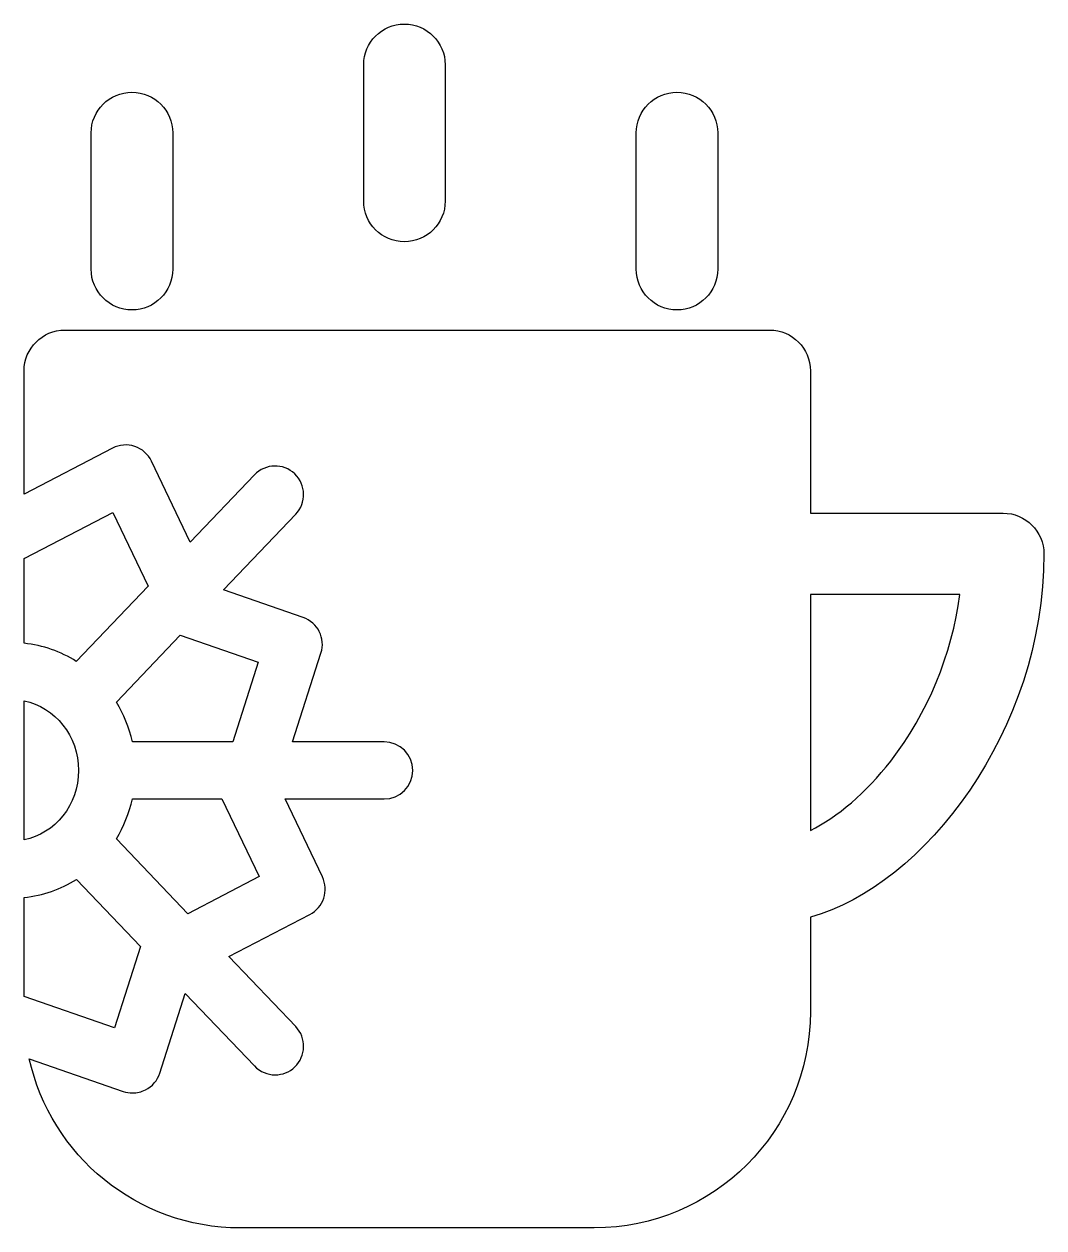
# Model space of a CAD drawing. Header units: centimetres. Extents: x -9.1 to 9.1, y -10.8 to 10.8.
import ezdxf

# ---------------------------------------------------------------- set-up
doc = ezdxf.new("R2010")
doc.units = ezdxf.units.CM
doc.header["$MEASUREMENT"] = 0
doc.layers.add('Layer 1', color=7, linetype='Continuous')

msp = doc.modelspace()

# ---------------------------------------------------------------- linework, layer by layer
at = {"layer": 'Layer 1'}
for points, knots in [([(-2.32314, 6.89012), (-1.91955, 6.89012), (-1.59228, 7.21739), (-1.59228, 7.62098), (-1.59228, 7.62098), (-1.59228, 7.62098), (-1.59228, 10.06421), (-1.59228, 10.06421), (-1.59228, 10.06421), (-1.59228, 10.46773), (-1.91955, 10.795), (-2.32314, 10.795), (-2.32314, 10.795), (-2.72673, 10.795), (-3.054, 10.46773), (-3.054, 10.06414), (-3.054, 10.06414), (-3.054, 10.06414), (-3.054, 7.62091), (-3.054, 7.62091), (-3.054, 7.62091), (-3.054, 7.21731), (-2.72674, 6.89012), (-2.32314, 6.89012)], [0, 0, 0, 0, 0.14285714, 0.14285714, 0.14285714, 0.14285714, 0.28571429, 0.28571429, 0.28571429, 0.28571429, 0.42857143, 0.42857143, 0.42857143, 0.42857143, 0.57142857, 0.57142857, 0.57142857, 0.57142857, 0.71428571, 0.71428571, 0.71428571, 0.71428571, 1, 1, 1, 1]), ([(-7.20939, 5.66865), (-6.8058, 5.66865), (-6.47853, 5.99592), (-6.47853, 6.39951), (-6.47853, 6.39951), (-6.47853, 6.39951), (-6.47853, 8.84274), (-6.47853, 8.84274), (-6.47853, 8.84274), (-6.47853, 9.24633), (-6.8058, 9.5736), (-7.20939, 9.5736), (-7.20939, 9.5736), (-7.61298, 9.5736), (-7.94025, 9.24633), (-7.94025, 8.84274), (-7.94025, 8.84274), (-7.94025, 8.84274), (-7.94025, 6.39951), (-7.94025, 6.39951), (-7.94025, 6.39951), (-7.94025, 5.99591), (-7.61306, 5.66865), (-7.20939, 5.66865)], [0, 0, 0, 0, 0.14285714, 0.14285714, 0.14285714, 0.14285714, 0.28571429, 0.28571429, 0.28571429, 0.28571429, 0.42857143, 0.42857143, 0.42857143, 0.42857143, 0.57142857, 0.57142857, 0.57142857, 0.57142857, 0.71428571, 0.71428571, 0.71428571, 0.71428571, 1, 1, 1, 1]), ([(2.5631, 5.66865), (2.96669, 5.66865), (3.29396, 5.99592), (3.29396, 6.39951), (3.29396, 6.39951), (3.29396, 6.39951), (3.29396, 8.84274), (3.29396, 8.84274), (3.29396, 8.84274), (3.29396, 9.24633), (2.96669, 9.5736), (2.5631, 9.5736), (2.5631, 9.5736), (2.15951, 9.5736), (1.83224, 9.24633), (1.83224, 8.84274), (1.83224, 8.84274), (1.83224, 8.84274), (1.83224, 6.39951), (1.83224, 6.39951), (1.83224, 6.39951), (1.83224, 5.99591), (2.15951, 5.66865), (2.5631, 5.66865)], [0, 0, 0, 0, 0.14285714, 0.14285714, 0.14285714, 0.14285714, 0.28571429, 0.28571429, 0.28571429, 0.28571429, 0.42857143, 0.42857143, 0.42857143, 0.42857143, 0.57142857, 0.57142857, 0.57142857, 0.57142857, 0.71428571, 0.71428571, 0.71428571, 0.71428571, 1, 1, 1, 1]), ([(4.95574, 2.0211), (4.95574, 2.0211), (4.95574, 4.57621), (4.95574, 4.57621), (4.95574, 4.57621), (4.95574, 4.9798), (4.62847, 5.30707), (4.22488, 5.30707), (4.22488, 5.30707), (4.22488, 5.30707), (-8.41189, 5.30707), (-8.41189, 5.30707), (-8.41189, 5.30707), (-8.81548, 5.30707), (-9.14275, 4.9798), (-9.14275, 4.57621), (-9.14275, 4.57621), (-9.14275, 4.57621), (-9.14275, 2.3632), (-9.14275, 2.3632), (-9.14275, 2.3632), (-9.14275, 2.3632), (-7.55694, 3.18951), (-7.55694, 3.18951), (-7.55694, 3.18951), (-7.43402, 3.25363), (-7.29045, 3.26504), (-7.1588, 3.22113), (-7.1588, 3.22113), (-7.0273, 3.1773), (-6.9192, 3.08199), (-6.85923, 2.95703), (-6.85923, 2.95703), (-6.85923, 2.95703), (-6.16304, 1.50527), (-6.16304, 1.50527), (-6.16304, 1.50527), (-6.16304, 1.50527), (-5.01186, 2.71111), (-5.01186, 2.71111), (-5.01186, 2.71111), (-4.81682, 2.9156), (-4.49297, 2.92294), (-4.28849, 2.7279), (-4.28849, 2.7279), (-4.08415, 2.53279), (-4.07666, 2.20894), (-4.2717, 2.00453), (-4.2717, 2.00453), (-4.2717, 2.00453), (-5.56565, 0.64916), (-5.56565, 0.64916), (-5.56565, 0.64916), (-5.56565, 0.64916), (-4.13875, 0.15324), (-4.13875, 0.15324), (-4.13875, 0.15324), (-3.87662, 0.06208), (-3.73486, -0.2215), (-3.81933, -0.48581), (-3.81933, -0.48581), (-3.81933, -0.48581), (-4.3284, -2.07802), (-4.3284, -2.07802), (-4.3284, -2.07802), (-4.3284, -2.07802), (-2.68574, -2.07802), (-2.68574, -2.07802), (-2.68574, -2.07802), (-2.40318, -2.07802), (-2.17412, -2.30708), (-2.17412, -2.58964), (-2.17412, -2.58964), (-2.17412, -2.8722), (-2.40318, -3.10126), (-2.68574, -3.10126), (-2.68574, -3.10126), (-2.68574, -3.10126), (-4.4644, -3.10125), (-4.4644, -3.10125), (-4.4644, -3.10125), (-4.4644, -3.10125), (-3.79402, -4.49871), (-3.79402, -4.49871), (-3.79402, -4.49871), (-3.67466, -4.74754), (-3.7741, -5.04609), (-4.01886, -5.1736), (-4.01886, -5.1736), (-4.01886, -5.1736), (-5.46932, -5.92969), (-5.46932, -5.92969), (-5.46932, -5.92969), (-5.46932, -5.92969), (-4.27169, -7.18424), (-4.27169, -7.18424), (-4.27169, -7.18424), (-4.07665, -7.38858), (-4.08414, -7.71236), (-4.28855, -7.90754), (-4.28855, -7.90754), (-4.38763, -8.00211), (-4.5147, -8.04907), (-4.6417, -8.04907), (-4.6417, -8.04907), (-4.77662, -8.04907), (-4.91125, -7.99608), (-5.01186, -7.89067), (-5.01186, -7.89067), (-5.01186, -7.89067), (-6.25289, -6.59062), (-6.25289, -6.59062), (-6.25289, -6.59062), (-6.25289, -6.59062), (-6.70933, -8.0181), (-6.70933, -8.0181), (-6.70933, -8.0181), (-6.75135, -8.14946), (-6.84461, -8.25828), (-6.96797, -8.31992), (-6.96797, -8.31992), (-7.03972, -8.35576), (-7.11808, -8.37386), (-7.19666, -8.37386), (-7.19666, -8.37386), (-7.25336, -8.37386), (-7.31006, -8.36441), (-7.36465, -8.34551), (-7.36465, -8.34551), (-7.36465, -8.34551), (-9.0502, -7.7596), (-9.0502, -7.7596), (-9.0502, -7.7596), (-8.66566, -9.49378), (-7.11663, -10.795), (-5.26847, -10.795), (-5.26847, -10.795), (-5.26847, -10.795), (1.08124, -10.795), (1.08124, -10.795), (1.08124, -10.795), (3.21763, -10.795), (4.95566, -9.05697), (4.95566, -6.92065), (4.95566, -6.92065), (4.95566, -6.92065), (4.95566, -5.22166), (4.95566, -5.22166), (4.95566, -5.22166), (6.99144, -4.65937), (9.14267, -1.88633), (9.14267, 1.29285), (9.14267, 1.29285), (9.14267, 1.69644), (8.8154, 2.02371), (8.41181, 2.02371), (8.41181, 2.02371), (8.41181, 2.02371), (4.9556, 2.02372), (4.9556, 2.02372), (4.9556, 2.02372), (4.9556, 2.02372), (4.9556, 2.0211), (4.9556, 2.0211), (4.9556, 2.0211), (4.9556, 2.0211), (4.95574, 2.0211), (4.95574, 2.0211)], [0, 0, 0, 0, 0.02325581, 0.02325581, 0.02325581, 0.02325581, 0.04651163, 0.04651163, 0.04651163, 0.04651163, 0.06976744, 0.06976744, 0.06976744, 0.06976744, 0.09302326, 0.09302326, 0.09302326, 0.09302326, 0.11627907, 0.11627907, 0.11627907, 0.11627907, 0.13953488, 0.13953488, 0.13953488, 0.13953488, 0.1627907, 0.1627907, 0.1627907, 0.1627907, 0.18604651, 0.18604651, 0.18604651, 0.18604651, 0.20930233, 0.20930233, 0.20930233, 0.20930233, 0.23255814, 0.23255814, 0.23255814, 0.23255814, 0.25581395, 0.25581395, 0.25581395, 0.25581395, 0.27906977, 0.27906977, 0.27906977, 0.27906977, 0.30232558, 0.30232558, 0.30232558, 0.30232558, 0.3255814, 0.3255814, 0.3255814, 0.3255814, 0.34883721, 0.34883721, 0.34883721, 0.34883721, 0.37209302, 0.37209302, 0.37209302, 0.37209302, 0.39534884, 0.39534884, 0.39534884, 0.39534884, 0.41860465, 0.41860465, 0.41860465, 0.41860465, 0.44186047, 0.44186047, 0.44186047, 0.44186047, 0.46511628, 0.46511628, 0.46511628, 0.46511628, 0.48837209, 0.48837209, 0.48837209, 0.48837209, 0.51162791, 0.51162791, 0.51162791, 0.51162791, 0.53488372, 0.53488372, 0.53488372, 0.53488372, 0.55813953, 0.55813953, 0.55813953, 0.55813953, 0.58139535, 0.58139535, 0.58139535, 0.58139535, 0.60465116, 0.60465116, 0.60465116, 0.60465116, 0.62790698, 0.62790698, 0.62790698, 0.62790698, 0.65116279, 0.65116279, 0.65116279, 0.65116279, 0.6744186, 0.6744186, 0.6744186, 0.6744186, 0.69767442, 0.69767442, 0.69767442, 0.69767442, 0.72093023, 0.72093023, 0.72093023, 0.72093023, 0.74418605, 0.74418605, 0.74418605, 0.74418605, 0.76744186, 0.76744186, 0.76744186, 0.76744186, 0.79069767, 0.79069767, 0.79069767, 0.79069767, 0.81395349, 0.81395349, 0.81395349, 0.81395349, 0.8372093, 0.8372093, 0.8372093, 0.8372093, 0.86046512, 0.86046512, 0.86046512, 0.86046512, 0.88372093, 0.88372093, 0.88372093, 0.88372093, 0.90697674, 0.90697674, 0.90697674, 0.90697674, 0.93023256, 0.93023256, 0.93023256, 0.93023256, 0.95348837, 0.95348837, 0.95348837, 0.95348837, 1, 1, 1, 1]), ([(-6.9184, 0.71407), (-6.9184, 0.71407), (-7.55316, 2.03775), (-7.55316, 2.03775), (-7.55316, 2.03775), (-7.55316, 2.03775), (-9.12785, 1.21726), (-9.12785, 1.21726), (-9.12785, 1.21726), (-9.13279, 1.21472), (-9.13781, 1.21283), (-9.14275, 1.21043), (-9.14275, 1.21043), (-9.14275, 1.21043), (-9.14275, -0.31003), (-9.14275, -0.31003), (-9.14275, -0.31003), (-8.80225, -0.34507), (-8.48386, -0.45862), (-8.20602, -0.63468), (-8.20602, -0.63468), (-8.20602, -0.63468), (-6.9184, 0.71407), (-6.9184, 0.71407)], [0, 0, 0, 0, 0.14285714, 0.14285714, 0.14285714, 0.14285714, 0.28571429, 0.28571429, 0.28571429, 0.28571429, 0.42857143, 0.42857143, 0.42857143, 0.42857143, 0.57142857, 0.57142857, 0.57142857, 0.57142857, 0.71428571, 0.71428571, 0.71428571, 0.71428571, 1, 1, 1, 1]), ([(4.95574, 0.56199), (4.95574, 0.56199), (7.63356, 0.56199), (7.63356, 0.56199), (7.63356, 0.56199), (7.49537, -0.50886), (7.0611, -1.56604), (6.39552, -2.42165), (6.39552, -2.42165), (5.95231, -2.9915), (5.4372, -3.42875), (4.95575, -3.66587), (4.95575, -3.66587), (4.95575, -3.66587), (4.95574, 0.56199), (4.95574, 0.56199)], [0, 0, 0, 0, 0.2, 0.2, 0.2, 0.2, 0.4, 0.4, 0.4, 0.4, 0.6, 0.6, 0.6, 0.6, 1, 1, 1, 1]), ([(-7.48846, -1.3649), (-7.35558, -1.58095), (-7.25686, -1.82127), (-7.19994, -2.0781), (-7.19994, -2.0781), (-7.19994, -2.0781), (-5.40273, -2.07809), (-5.40273, -2.07809), (-5.40273, -2.07809), (-5.40273, -2.07809), (-4.94592, -0.64952), (-4.94592, -0.64952), (-4.94592, -0.64952), (-4.94592, -0.64952), (-6.34222, -0.16429), (-6.34222, -0.16429), (-6.34222, -0.16429), (-6.34222, -0.16429), (-7.48846, -1.3649), (-7.48846, -1.3649)], [0, 0, 0, 0, 0.16666667, 0.16666667, 0.16666667, 0.16666667, 0.33333333, 0.33333333, 0.33333333, 0.33333333, 0.5, 0.5, 0.5, 0.5, 0.66666667, 0.66666667, 0.66666667, 0.66666667, 1, 1, 1, 1]), ([(-8.16669, -2.58964), (-8.16669, -1.97007), (-8.58802, -1.45366), (-9.14275, -1.34316), (-9.14275, -1.34316), (-9.14275, -1.34316), (-9.14275, -3.8367), (-9.14275, -3.8367), (-9.14275, -3.8367), (-8.58795, -3.72613), (-8.16669, -3.20942), (-8.16669, -2.58964)], [0, 0, 0, 0, 0.25, 0.25, 0.25, 0.25, 0.5, 0.5, 0.5, 0.5, 1, 1, 1, 1]), ([(-7.19987, -3.10125), (-7.25679, -3.35808), (-7.35551, -3.59847), (-7.48839, -3.81459), (-7.48839, -3.81459), (-7.48839, -3.81459), (-6.20484, -5.1592), (-6.20484, -5.1592), (-6.20484, -5.1592), (-6.20484, -5.1592), (-4.93067, -4.49507), (-4.93067, -4.49507), (-4.93067, -4.49507), (-4.93067, -4.49507), (-5.59923, -3.10124), (-5.59923, -3.10124), (-5.59923, -3.10124), (-5.59923, -3.10124), (-7.19987, -3.10125), (-7.19987, -3.10125)], [0, 0, 0, 0, 0.16666667, 0.16666667, 0.16666667, 0.16666667, 0.33333333, 0.33333333, 0.33333333, 0.33333333, 0.5, 0.5, 0.5, 0.5, 0.66666667, 0.66666667, 0.66666667, 0.66666667, 1, 1, 1, 1]), ([(-7.05768, -5.74759), (-7.05768, -5.74759), (-8.20573, -4.54495), (-8.20573, -4.54495), (-8.20573, -4.54495), (-8.48371, -4.72116), (-8.80218, -4.83478), (-9.14275, -4.86989), (-9.14275, -4.86989), (-9.14275, -4.86989), (-9.14275, -6.6442), (-9.14275, -6.6442), (-9.14275, -6.6442), (-9.14275, -6.6442), (-7.52415, -7.20685), (-7.52415, -7.20685), (-7.52415, -7.20685), (-7.52415, -7.20685), (-7.05768, -5.74759), (-7.05768, -5.74759)], [0, 0, 0, 0, 0.16666667, 0.16666667, 0.16666667, 0.16666667, 0.33333333, 0.33333333, 0.33333333, 0.33333333, 0.5, 0.5, 0.5, 0.5, 0.66666667, 0.66666667, 0.66666667, 0.66666667, 1, 1, 1, 1])]:
    msp.add_open_spline(points, degree=3, knots=knots, dxfattribs=at)

doc.saveas('drawing.dxf')
